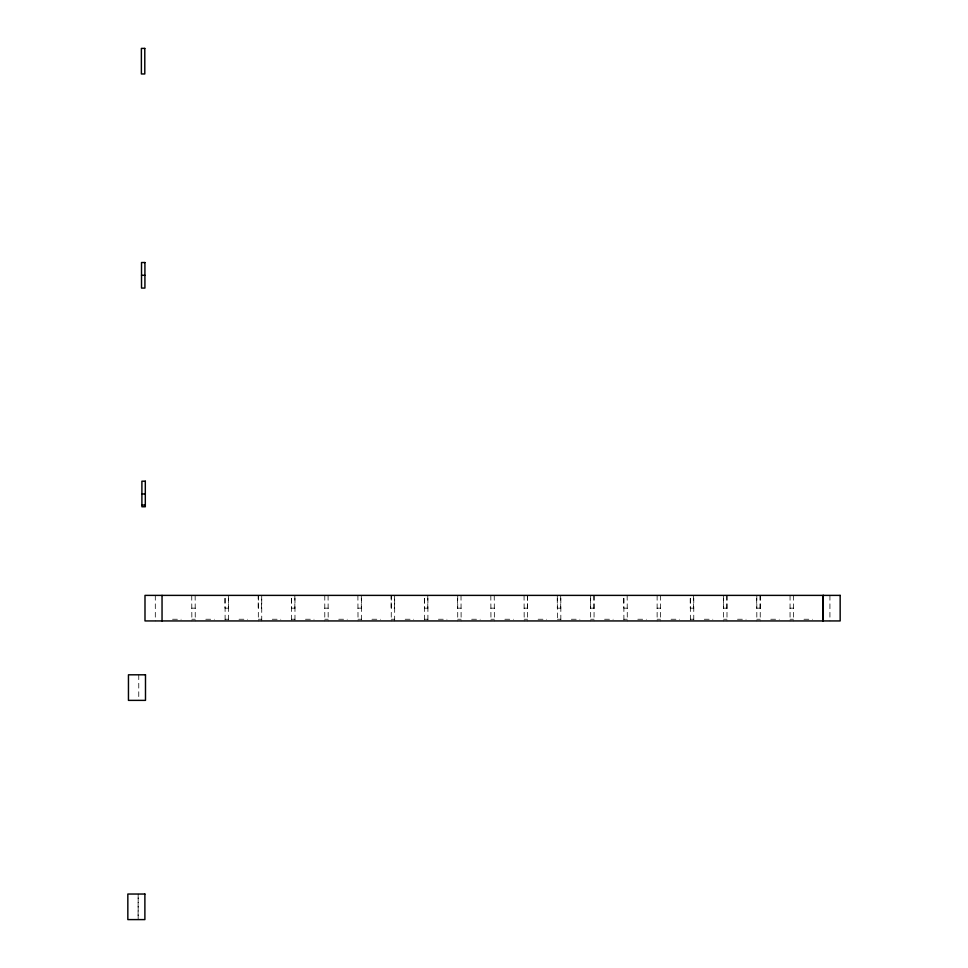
<?xml version="1.0" encoding="UTF-8"?>
<svg xmlns="http://www.w3.org/2000/svg" width="968" height="968" viewBox="0 0 968 968"><rect width="100%" height="100%" fill="white"/><g stroke="black" fill="none" stroke-linecap="round" stroke-linejoin="round"><path stroke-width="0.73" stroke-dasharray="4.84 3.63" d="M191.737 608.158L195.27 608.158M228.508 608.158L224.963 608.158L224.963 595.38M294.974 608.158L291.428 608.158L291.428 595.38M324.667 608.158L328.2 608.158M357.894 608.158L361.439 608.158M427.904 608.158L424.359 608.158L424.359 595.38M461.131 608.158L457.598 608.158L457.598 595.38M490.824 608.158L494.37 608.158M524.063 608.158L527.596 608.158M560.835 608.158L557.29 608.158L557.29 595.38L557.423 620.936M594.062 608.158L590.528 608.158L590.528 595.38M627.3 608.158L623.755 608.158L623.755 595.38M656.994 608.158L660.527 608.158M693.766 608.158L690.232 608.158L690.232 595.38M726.992 608.158L723.459 608.158L723.459 595.38M760.231 608.158L756.698 608.158L756.698 595.38M789.924 608.158L793.457 608.158M172.558 619.242L181.089 619.242M191.858 619.242L195.27 619.242M205.797 619.242L214.315 619.242M225.096 619.242L228.508 619.242M239.023 619.242L247.554 619.242M258.323 619.242L261.735 619.242M272.262 619.242L280.781 619.242M291.562 619.242L294.974 619.242M305.489 619.242L314.019 619.242M324.788 619.242L328.2 619.242M338.727 619.242L347.246 619.242M358.027 619.242L361.439 619.242M371.954 619.242L380.484 619.242M391.254 619.242L394.666 619.242M405.193 619.242L413.711 619.242M424.492 619.242L427.904 619.242M438.419 619.242L446.95 619.242M457.719 619.242L461.131 619.242M471.658 619.242L480.176 619.242M490.957 619.242L494.37 619.242M504.885 619.242L513.415 619.242M524.196 619.242L527.596 619.242M538.123 619.242L546.642 619.242M557.423 619.242L560.835 619.242M571.35 619.242L579.88 619.242M590.661 619.242L594.062 619.242M604.589 619.242L613.107 619.242M623.888 619.242L627.3 619.242M637.815 619.242L646.346 619.242M657.127 619.242L660.527 619.242M671.054 619.242L679.572 619.242M690.353 619.242L693.766 619.242M704.293 619.242L712.811 619.242M723.592 619.242L726.992 619.242M737.519 619.242L746.038 619.242M756.819 619.242L760.231 619.242M770.758 619.242L779.276 619.242M790.057 619.242L793.457 619.242M803.985 619.242L812.503 619.242M829.927 595.38L829.927 620.936M793.457 595.38L793.457 620.936M790.057 595.38L790.057 620.936M760.231 595.38L760.231 620.936M760.098 595.38L760.098 608.158M756.819 595.38L756.819 620.936M726.992 595.38L726.992 620.936M726.871 595.38L726.871 608.158M723.592 595.38L723.592 620.936M693.766 598.224L693.766 620.936M693.632 595.38L693.632 608.158M690.353 598.224L690.353 620.936M660.406 595.38L660.527 620.936M657.127 595.38L657.127 620.936M627.167 595.38L627.3 620.936M623.888 598.224L623.888 620.936M594.062 595.38L594.062 620.936M593.941 595.38L593.941 608.158M590.661 595.38L590.661 620.936M560.835 598.224L560.835 620.936M560.702 595.38L560.702 608.158M527.596 595.38L527.596 620.936M527.475 595.38L527.475 608.158M524.063 595.38L524.196 620.936M494.237 595.38L494.37 620.936M490.824 595.38L490.957 620.936M461.01 595.38L461.131 620.936M457.719 595.38L457.719 620.936M427.904 598.224L427.904 620.936M427.771 595.38L427.771 608.158M424.492 598.224L424.492 620.936M394.666 620.936L394.666 595.38L394.545 608.158L391.132 608.158L391.132 595.38M391.254 595.38L391.254 620.936M361.439 598.224L361.439 620.936M361.306 595.38L361.306 608.158M357.894 595.38L358.027 620.936M328.079 595.38L328.2 620.936M324.788 595.38L324.788 620.936M294.974 598.224L294.974 620.936M294.841 595.38L294.841 608.158M291.562 598.224L291.562 620.936M261.735 620.936L261.735 595.38L261.614 608.158L258.202 608.158L258.202 595.38M258.323 595.38L258.323 620.936M228.508 598.224L228.508 620.936M228.375 595.38L228.375 608.158M225.096 598.224L225.096 620.936M195.149 595.38L195.27 620.936M191.737 595.38L191.858 620.936M155.303 595.38L155.303 620.936M138.763 674.805L138.763 700.372M138.158 919.6L138.158 894.033L138.073 919.6"/><path stroke-width="1.45" d="M141.522 275.299L144.922 275.299M141.897 493.97L145.309 493.97M141.897 505.054L145.309 505.054M823.284 595.38L823.284 620.936M823.115 595.38L823.115 620.936M162.043 595.38L162.043 620.936M144.789 48.4L141.376 48.4L141.376 73.967L144.789 73.967L144.789 48.4M144.922 262.522L141.522 262.522L141.522 288.077L144.922 288.077L144.922 262.522M145.309 481.193L141.897 481.193L141.897 506.76L145.309 506.76L145.309 481.193M840.163 595.38L144.994 595.38L144.994 620.936L840.163 620.936L840.163 595.38M145.49 674.805L128.454 674.805L128.454 700.372L145.49 700.372L145.49 674.805M144.885 894.033L127.837 894.033L127.837 919.6L144.885 919.6L144.885 894.033"/></g></svg>
